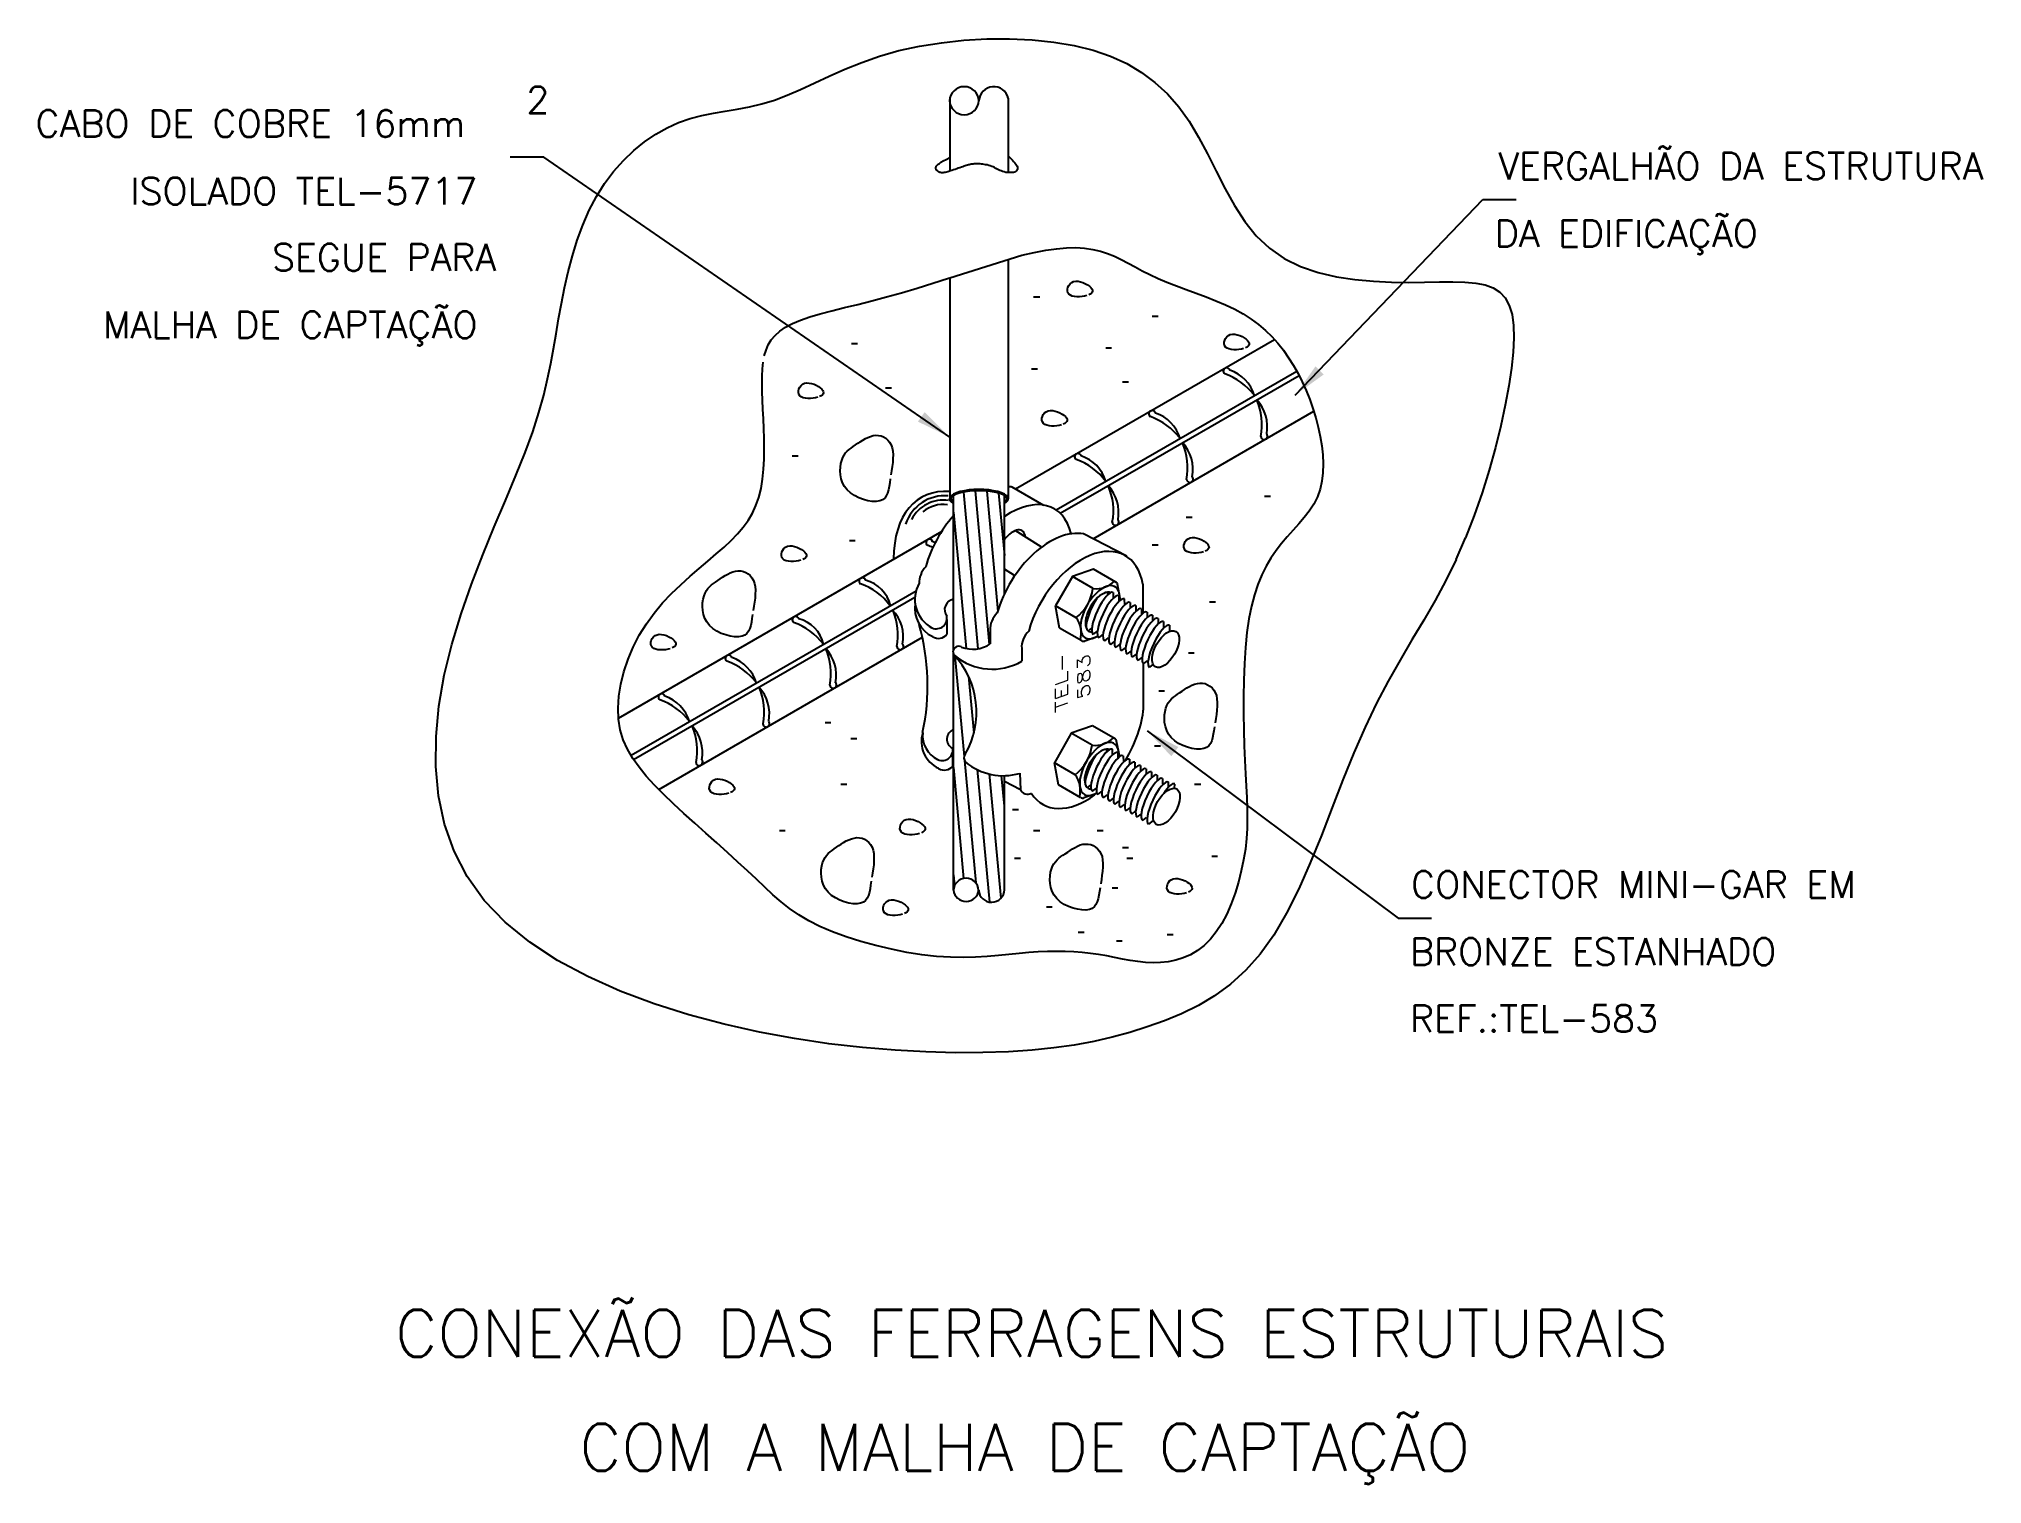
# Model space of a CAD drawing. Header units: millimetres. Extents: x -5324.2 to -5309.7, y -4718.8 to -4708.
import ezdxf
from ezdxf.enums import TextEntityAlignment as Align

# ---------------------------------------------------------------- set-up
doc = ezdxf.new("R2010")
doc.units = ezdxf.units.MM
doc.header["$LTSCALE"] = 10
doc.layers.add('Termotécnica', color=7, linetype='Continuous')
doc.styles.add('140CL', font='romans.shx', dxfattribs={"height": 3.5})
doc.styles.add('r140', font='romans.shx')
doc.styles.add('r80', font='romans.shx')

msp = doc.modelspace()

# ---------------------------------------------------------------- linework, layer by layer
at = {"layer": 'Termotécnica', "color": 3}
for p, q in [((-5316.922, -4708.415), (-5316.922, -4708.97)), ((-5317.359, -4708.425), (-5317.359, -4708.96)), ((-5316.922, -4709.615), (-5316.922, -4711.404)), ((-5317.359, -4709.754), (-5317.359, -4711.404)), ((-5316.656, -4711.453), (-5316.893, -4711.316)), ((-5316.038, -4711.833), (-5316.36, -4711.665)), ((-5315.918, -4712.042), (-5315.918, -4712.259)), ((-5317.38, -4712.304), (-5317.38, -4712.414)), ((-5317.056, -4712.383), (-5317.056, -4712.487)), ((-5316.215, -4712.419), (-5316.221, -4712.421)), ((-5316.822, -4712.519), (-5316.822, -4712.616)), ((-5315.917, -4712.627), (-5315.915, -4712.981)), ((-5317.336, -4713.397), (-5317.336, -4713.28)), ((-5316.837, -4713.452), (-5316.832, -4713.575)), ((-5316.832, -4713.575), (-5316.951, -4713.513)), ((-5316.223, -4713.589), (-5316.228, -4713.591))]:
    msp.add_line(p, q, dxfattribs=at)
at = {"layer": 'Termotécnica', "color": 2, "ltscale": 1.6}
for p, q in [((-5320.387, -4708.856), (-5320.637, -4708.856)), ((-5317.359, -4710.943), (-5320.387, -4708.856)), ((-5314.782, -4710.63), (-5313.383, -4709.171)), ((-5313.383, -4709.171), (-5313.133, -4709.171)), ((-5313.581, -4711.858), (-5313.511, -4711.696)), ((-5315.887, -4713.134), (-5314.015, -4714.532)), ((-5314.015, -4714.532), (-5313.765, -4714.532))]:
    msp.add_line(p, q, dxfattribs=at)
at = {"layer": 'Termotécnica', "color": 1}
for p, q in [((-5316.733, -4709.898), (-5316.688, -4709.898)), ((-5315.848, -4710.04), (-5315.803, -4710.04)), ((-5318.092, -4710.246), (-5318.047, -4710.246)), ((-5316.195, -4710.277), (-5316.151, -4710.277)), ((-5316.749, -4710.435), (-5316.704, -4710.435)), ((-5317.839, -4710.577), (-5317.794, -4710.577)), ((-5316.069, -4710.53), (-5316.025, -4710.53)), ((-5318.534, -4711.083), (-5318.49, -4711.083)), ((-5317.257, -4711.354), (-5317.149, -4712.523)), ((-5317.17, -4711.344), (-5317.065, -4712.492)), ((-5317.083, -4711.346), (-5317, -4712.245)), ((-5316.994, -4711.361), (-5316.951, -4711.827)), ((-5315.01, -4711.383), (-5314.966, -4711.383)), ((-5317.331, -4711.504), (-5317.237, -4712.52)), ((-5315.595, -4711.541), (-5315.551, -4711.541)), ((-5318.107, -4711.715), (-5318.063, -4711.715)), ((-5315.848, -4711.747), (-5315.803, -4711.747)), ((-5315.421, -4712.173), (-5315.377, -4712.173)), ((-5317.32, -4712.577), (-5317.251, -4713.326)), ((-5315.579, -4712.553), (-5315.535, -4712.553)), ((-5317.218, -4712.73), (-5317.179, -4713.153)), ((-5315.8, -4712.837), (-5315.756, -4712.837)), ((-5318.289, -4713.074), (-5318.245, -4713.074)), ((-5318.097, -4713.192), (-5318.052, -4713.192)), ((-5315.832, -4713.248), (-5315.788, -4713.248)), ((-5317.331, -4713.409), (-5317.255, -4714.237)), ((-5317.248, -4713.356), (-5317.164, -4714.269)), ((-5317.154, -4713.424), (-5317.063, -4714.413)), ((-5317.064, -4713.457), (-5316.978, -4714.385)), ((-5316.975, -4713.469), (-5316.954, -4713.698)), ((-5318.171, -4713.532), (-5318.126, -4713.532)), ((-5315.532, -4713.532), (-5315.487, -4713.532)), ((-5316.891, -4713.722), (-5316.846, -4713.722)), ((-5318.629, -4713.88), (-5318.585, -4713.88)), ((-5316.733, -4713.88), (-5316.688, -4713.88)), ((-5316.259, -4713.88), (-5316.214, -4713.88)), ((-5316.069, -4714.006), (-5316.025, -4714.006)), ((-5315.405, -4714.07), (-5315.361, -4714.07)), ((-5317.33, -4714.21), (-5317.323, -4714.292)), ((-5316.875, -4714.085), (-5316.831, -4714.085)), ((-5316.037, -4714.085), (-5315.993, -4714.085)), ((-5316.148, -4714.307), (-5316.104, -4714.307)), ((-5316.638, -4714.449), (-5316.594, -4714.449)), ((-5316.401, -4714.638), (-5316.357, -4714.638)), ((-5316.116, -4714.702), (-5316.072, -4714.702)), ((-5315.737, -4714.654), (-5315.693, -4714.654))]:
    msp.add_line(p, q, dxfattribs=at)
at = {"layer": 'Termotécnica', "color": 2}
for p, q in [((-5316.868, -4711.33), (-5314.937, -4710.215)), ((-5316.565, -4711.487), (-5314.77, -4710.451)), ((-5316.226, -4711.334), (-5314.753, -4710.483)), ((-5316.289, -4711.702), (-5314.644, -4710.751)), ((-5317.331, -4712.53), (-5317.331, -4711.379)), ((-5316.951, -4712.115), (-5316.951, -4711.376)), ((-5316.951, -4712.115), (-5316.951, -4711.379)), ((-5316.534, -4711.511), (-5316.226, -4711.334)), ((-5319.829, -4713.04), (-5317.416, -4711.646)), ((-5316.678, -4711.762), (-5316.87, -4711.641)), ((-5316.875, -4711.977), (-5316.951, -4711.929)), ((-5316.444, -4711.984), (-5316.571, -4712.203)), ((-5316.286, -4711.929), (-5316.444, -4711.984)), ((-5316.289, -4712.073), (-5316.444, -4711.984)), ((-5316.119, -4712.025), (-5316.286, -4711.929)), ((-5319.736, -4713.318), (-5317.61, -4712.091)), ((-5319.717, -4713.349), (-5317.619, -4712.138)), ((-5316.182, -4712.101), (-5316.182, -4712.122)), ((-5316.14, -4712.103), (-5316.14, -4712.146)), ((-5316.084, -4712.159), (-5316.107, -4712.042)), ((-5316.098, -4712.127), (-5316.098, -4712.17)), ((-5316.057, -4712.151), (-5316.056, -4712.194)), ((-5316.012, -4712.178), (-5316.012, -4712.221)), ((-5316.54, -4712.368), (-5316.571, -4712.203)), ((-5316.415, -4712.293), (-5316.571, -4712.203)), ((-5315.971, -4712.201), (-5315.971, -4712.244)), ((-5315.929, -4712.225), (-5315.929, -4712.268)), ((-5315.887, -4712.249), (-5315.887, -4712.292)), ((-5315.846, -4712.272), (-5315.846, -4712.315)), ((-5315.805, -4712.296), (-5315.804, -4712.339)), ((-5315.764, -4712.32), (-5315.764, -4712.364)), ((-5319.528, -4713.573), (-5317.562, -4712.437)), ((-5316.373, -4712.464), (-5316.54, -4712.368)), ((-5316.254, -4712.432), (-5316.352, -4712.466)), ((-5316.325, -4712.389), (-5316.298, -4712.368)), ((-5316.286, -4712.415), (-5316.256, -4712.392)), ((-5316.244, -4712.439), (-5316.214, -4712.416)), ((-5316.203, -4712.463), (-5316.175, -4712.442)), ((-5316.158, -4712.49), (-5316.131, -4712.469)), ((-5315.72, -4712.348), (-5315.72, -4712.391)), ((-5317.331, -4714.323), (-5317.331, -4712.564)), ((-5316.117, -4712.512), (-5316.09, -4712.492)), ((-5316.075, -4712.536), (-5316.048, -4712.516)), ((-5316.033, -4712.561), (-5316.006, -4712.54)), ((-5315.992, -4712.584), (-5315.965, -4712.563)), ((-5315.951, -4712.608), (-5315.924, -4712.587)), ((-5315.91, -4712.632), (-5315.883, -4712.612)), ((-5315.866, -4712.66), (-5315.839, -4712.639)), ((-5316.452, -4713.153), (-5316.578, -4713.373)), ((-5316.293, -4713.098), (-5316.452, -4713.153)), ((-5316.297, -4713.243), (-5316.452, -4713.153)), ((-5316.126, -4713.195), (-5316.293, -4713.098)), ((-5316.189, -4713.271), (-5316.189, -4713.292)), ((-5316.189, -4713.271), (-5316.189, -4713.292)), ((-5316.147, -4713.273), (-5316.147, -4713.316)), ((-5316.091, -4713.328), (-5316.114, -4713.212)), ((-5316.106, -4713.297), (-5316.105, -4713.34)), ((-5316.064, -4713.321), (-5316.063, -4713.364)), ((-5316.951, -4714.321), (-5316.951, -4713.469)), ((-5316.547, -4713.538), (-5316.578, -4713.373)), ((-5316.422, -4713.463), (-5316.578, -4713.373)), ((-5316.019, -4713.347), (-5316.019, -4713.39)), ((-5315.978, -4713.37), (-5315.978, -4713.413)), ((-5315.936, -4713.394), (-5315.936, -4713.437)), ((-5315.894, -4713.418), (-5315.894, -4713.461)), ((-5315.853, -4713.442), (-5315.853, -4713.485)), ((-5315.812, -4713.466), (-5315.812, -4713.509)), ((-5316.38, -4713.634), (-5316.547, -4713.538)), ((-5316.261, -4713.602), (-5316.359, -4713.636)), ((-5316.332, -4713.558), (-5316.305, -4713.537)), ((-5316.332, -4713.558), (-5316.305, -4713.537)), ((-5316.293, -4713.585), (-5316.263, -4713.562)), ((-5316.252, -4713.609), (-5316.222, -4713.586)), ((-5316.21, -4713.633), (-5316.183, -4713.612)), ((-5315.771, -4713.49), (-5315.771, -4713.533)), ((-5315.729, -4713.516), (-5315.729, -4713.559)), ((-5315.683, -4713.532), (-5315.685, -4713.563)), ((-5316.165, -4713.659), (-5316.138, -4713.638)), ((-5316.124, -4713.682), (-5316.097, -4713.661)), ((-5316.082, -4713.706), (-5316.055, -4713.685)), ((-5316.04, -4713.73), (-5316.013, -4713.709)), ((-5315.999, -4713.754), (-5315.972, -4713.733)), ((-5315.958, -4713.777), (-5315.931, -4713.757)), ((-5315.917, -4713.802), (-5315.89, -4713.781)), ((-5315.875, -4713.831), (-5315.839, -4713.805))]:
    msp.add_line(p, q, dxfattribs=at)
at = {"layer": 'Termotécnica', "color": 2, "ltscale": 1.6}
for points in [[(-5313.581, -4711.858), (-5313.658, -4712.013), (-5313.739, -4712.162), (-5313.823, -4712.309), (-5313.911, -4712.456), (-5313.999, -4712.607), (-5314.088, -4712.764), (-5314.176, -4712.93), (-5314.261, -4713.108), (-5314.344, -4713.3), (-5314.426, -4713.501), (-5314.506, -4713.708), (-5314.587, -4713.916), (-5314.67, -4714.12), (-5314.756, -4714.315), (-5314.846, -4714.496), (-5314.941, -4714.66), (-5315.043, -4714.801), (-5315.151, -4714.922), (-5315.265, -4715.025), (-5315.383, -4715.112), (-5315.504, -4715.185), (-5315.629, -4715.246), (-5315.756, -4715.299), (-5315.885, -4715.344), (-5316.015, -4715.385), (-5316.148, -4715.421), (-5316.285, -4715.453), (-5316.43, -4715.48), (-5316.582, -4715.501), (-5316.745, -4715.518), (-5316.921, -4715.53), (-5317.111, -4715.536), (-5317.316, -4715.537), (-5317.536, -4715.531), (-5317.767, -4715.519), (-5318.009, -4715.499), (-5318.26, -4715.47), (-5318.516, -4715.432), (-5318.777, -4715.384), (-5319.041, -4715.325), (-5319.304, -4715.255), (-5319.564, -4715.172), (-5319.817, -4715.077), (-5320.058, -4714.969), (-5320.284, -4714.848), (-5320.491, -4714.713), (-5320.675, -4714.564), (-5320.832, -4714.401), (-5320.958, -4714.223), (-5321.056, -4714.033), (-5321.126, -4713.831), (-5321.171, -4713.62), (-5321.191, -4713.401), (-5321.19, -4713.177), (-5321.169, -4712.95), (-5321.129, -4712.72), (-5321.073, -4712.491), (-5321.003, -4712.263), (-5320.925, -4712.04), (-5320.841, -4711.823), (-5320.756, -4711.614), (-5320.672, -4711.416), (-5320.594, -4711.23), (-5320.525, -4711.058), (-5320.469, -4710.903), (-5320.423, -4710.761), (-5320.387, -4710.631), (-5320.358, -4710.51), (-5320.334, -4710.395), (-5320.314, -4710.284), (-5320.295, -4710.174), (-5320.276, -4710.062), (-5320.255, -4709.947), (-5320.231, -4709.83), (-5320.204, -4709.711), (-5320.173, -4709.592), (-5320.137, -4709.475), (-5320.095, -4709.361), (-5320.048, -4709.251), (-5319.994, -4709.148), (-5319.933, -4709.051), (-5319.866, -4708.961), (-5319.793, -4708.879), (-5319.716, -4708.806), (-5319.635, -4708.74), (-5319.552, -4708.684), (-5319.467, -4708.636), (-5319.381, -4708.597), (-5319.294, -4708.567), (-5319.208, -4708.544), (-5319.121, -4708.527), (-5319.033, -4708.511), (-5318.944, -4708.496), (-5318.853, -4708.479), (-5318.761, -4708.457), (-5318.667, -4708.429), (-5318.571, -4708.393), (-5318.471, -4708.349), (-5318.366, -4708.301), (-5318.257, -4708.25), (-5318.14, -4708.199), (-5318.015, -4708.148), (-5317.882, -4708.102), (-5317.738, -4708.06), (-5317.584, -4708.027), (-5317.421, -4708.001), (-5317.253, -4707.983), (-5317.083, -4707.973), (-5316.912, -4707.972), (-5316.745, -4707.98), (-5316.583, -4707.996), (-5316.431, -4708.022), (-5316.289, -4708.057), (-5316.159, -4708.102), (-5316.039, -4708.157), (-5315.929, -4708.222), (-5315.828, -4708.297), (-5315.735, -4708.383), (-5315.651, -4708.48), (-5315.574, -4708.587), (-5315.503, -4708.705), (-5315.436, -4708.831), (-5315.371, -4708.96), (-5315.305, -4709.09), (-5315.235, -4709.216), (-5315.158, -4709.335), (-5315.072, -4709.442), (-5314.975, -4709.535), (-5314.864, -4709.611), (-5314.742, -4709.67), (-5314.611, -4709.715), (-5314.475, -4709.747), (-5314.337, -4709.768), (-5314.198, -4709.781), (-5314.064, -4709.788), (-5313.936, -4709.789), (-5313.817, -4709.788), (-5313.707, -4709.786), (-5313.607, -4709.785), (-5313.517, -4709.787), (-5313.436, -4709.794), (-5313.366, -4709.807), (-5313.306, -4709.829), (-5313.256, -4709.861), (-5313.216, -4709.905), (-5313.186, -4709.961), (-5313.165, -4710.029), (-5313.154, -4710.11), (-5313.151, -4710.204), (-5313.156, -4710.31), (-5313.169, -4710.428), (-5313.189, -4710.56), (-5313.215, -4710.705), (-5313.249, -4710.859), (-5313.289, -4711.022), (-5313.335, -4711.189), (-5313.387, -4711.359), (-5313.446, -4711.529), (-5313.511, -4711.696)], [(-5316.922, -4708.845), (-5316.911, -4708.857), (-5316.901, -4708.868), (-5316.891, -4708.878), (-5316.882, -4708.888), (-5316.874, -4708.897), (-5316.867, -4708.906), (-5316.861, -4708.914), (-5316.857, -4708.922), (-5316.854, -4708.929), (-5316.853, -4708.936), (-5316.853, -4708.943), (-5316.854, -4708.948), (-5316.858, -4708.954), (-5316.862, -4708.958), (-5316.868, -4708.962), (-5316.875, -4708.966), (-5316.884, -4708.968), (-5316.894, -4708.97), (-5316.905, -4708.97), (-5316.916, -4708.97), (-5316.928, -4708.969), (-5316.94, -4708.968), (-5316.952, -4708.965), (-5316.964, -4708.962), (-5316.975, -4708.958), (-5316.985, -4708.954), (-5316.996, -4708.949), (-5317.006, -4708.944), (-5317.016, -4708.939), (-5317.026, -4708.933), (-5317.036, -4708.928), (-5317.046, -4708.924), (-5317.057, -4708.92), (-5317.068, -4708.916), (-5317.079, -4708.913), (-5317.091, -4708.911), (-5317.102, -4708.909), (-5317.113, -4708.907), (-5317.123, -4708.906), (-5317.133, -4708.905), (-5317.143, -4708.904), (-5317.152, -4708.904), (-5317.16, -4708.904), (-5317.169, -4708.904), (-5317.177, -4708.905), (-5317.184, -4708.906), (-5317.191, -4708.907), (-5317.199, -4708.908), (-5317.206, -4708.909), (-5317.213, -4708.911), (-5317.22, -4708.912), (-5317.227, -4708.915), (-5317.235, -4708.917), (-5317.243, -4708.92), (-5317.252, -4708.923), (-5317.262, -4708.926), (-5317.272, -4708.93), (-5317.284, -4708.934), (-5317.295, -4708.938), (-5317.307, -4708.942), (-5317.319, -4708.946), (-5317.331, -4708.95), (-5317.343, -4708.954), (-5317.354, -4708.958), (-5317.365, -4708.962), (-5317.374, -4708.964), (-5317.384, -4708.967), (-5317.392, -4708.969), (-5317.4, -4708.97), (-5317.408, -4708.971), (-5317.415, -4708.971), (-5317.421, -4708.971), (-5317.427, -4708.97), (-5317.433, -4708.968), (-5317.438, -4708.966), (-5317.443, -4708.963), (-5317.447, -4708.96), (-5317.451, -4708.957), (-5317.454, -4708.954), (-5317.457, -4708.951), (-5317.459, -4708.948), (-5317.461, -4708.944), (-5317.462, -4708.941), (-5317.463, -4708.938), (-5317.463, -4708.934), (-5317.462, -4708.931), (-5317.461, -4708.927), (-5317.459, -4708.923), (-5317.456, -4708.918), (-5317.452, -4708.914), (-5317.445, -4708.908), (-5317.436, -4708.901), (-5317.424, -4708.893), (-5317.407, -4708.883), (-5317.386, -4708.871), (-5317.359, -4708.857)]]:
    msp.add_lwpolyline(points, dxfattribs=at)
at = {"layer": 'Termotécnica', "color": 1}
for points in [[(-5317.359, -4709.754), (-5316.822, -4709.587), (-5316.729, -4709.565), (-5316.643, -4709.549), (-5316.562, -4709.538), (-5316.487, -4709.532), (-5316.418, -4709.53), (-5316.353, -4709.534), (-5316.292, -4709.543), (-5316.235, -4709.556), (-5316.181, -4709.573), (-5316.129, -4709.594), (-5316.079, -4709.619), (-5316.028, -4709.645), (-5315.976, -4709.673), (-5315.923, -4709.702), (-5315.866, -4709.731), (-5315.805, -4709.76), (-5315.739, -4709.788), (-5315.668, -4709.815), (-5315.596, -4709.842), (-5315.521, -4709.869), (-5315.446, -4709.897), (-5315.373, -4709.926), (-5315.301, -4709.956), (-5315.233, -4709.989), (-5315.169, -4710.025), (-5315.11, -4710.063), (-5315.055, -4710.104), (-5315.004, -4710.148), (-5314.956, -4710.194), (-5314.911, -4710.243), (-5314.87, -4710.296), (-5314.831, -4710.351), (-5314.794, -4710.409), (-5314.76, -4710.469), (-5314.729, -4710.532), (-5314.7, -4710.597), (-5314.673, -4710.663), (-5314.65, -4710.731), (-5314.629, -4710.8), (-5314.611, -4710.869), (-5314.596, -4710.939), (-5314.584, -4711.008), (-5314.577, -4711.077), (-5314.574, -4711.144), (-5314.576, -4711.209), (-5314.583, -4711.273), (-5314.597, -4711.333), (-5314.617, -4711.39), (-5314.644, -4711.444), (-5314.677, -4711.495), (-5314.714, -4711.543), (-5314.755, -4711.591), (-5314.797, -4711.639), (-5314.841, -4711.687), (-5314.884, -4711.737), (-5314.925, -4711.789), (-5314.964, -4711.846), (-5314.999, -4711.906), (-5315.031, -4711.971), (-5315.06, -4712.043), (-5315.086, -4712.121), (-5315.108, -4712.206), (-5315.127, -4712.3), (-5315.142, -4712.402), (-5315.153, -4712.514), (-5315.161, -4712.633), (-5315.165, -4712.756), (-5315.167, -4712.882), (-5315.167, -4713.007), (-5315.165, -4713.13), (-5315.162, -4713.247), (-5315.157, -4713.357), (-5315.153, -4713.457), (-5315.148, -4713.548), (-5315.143, -4713.633), (-5315.141, -4713.713), (-5315.14, -4713.789), (-5315.141, -4713.864), (-5315.146, -4713.939), (-5315.154, -4714.017), (-5315.167, -4714.097), (-5315.184, -4714.18), (-5315.206, -4714.264), (-5315.231, -4714.346), (-5315.26, -4714.426), (-5315.293, -4714.502), (-5315.33, -4714.573), (-5315.371, -4714.636), (-5315.415, -4714.69), (-5315.462, -4714.736), (-5315.512, -4714.775), (-5315.564, -4714.806), (-5315.618, -4714.83), (-5315.673, -4714.847), (-5315.729, -4714.859), (-5315.786, -4714.865), (-5315.842, -4714.866), (-5315.899, -4714.863), (-5315.956, -4714.857), (-5316.013, -4714.848), (-5316.071, -4714.838), (-5316.129, -4714.826), (-5316.188, -4714.815), (-5316.248, -4714.805), (-5316.308, -4714.797), (-5316.37, -4714.79), (-5316.432, -4714.785), (-5316.497, -4714.782), (-5316.562, -4714.781), (-5316.629, -4714.782), (-5316.698, -4714.785), (-5316.769, -4714.79), (-5316.842, -4714.796), (-5316.918, -4714.804), (-5316.996, -4714.812), (-5317.079, -4714.819), (-5317.166, -4714.824), (-5317.257, -4714.826), (-5317.354, -4714.824), (-5317.457, -4714.818), (-5317.566, -4714.806), (-5317.679, -4714.788), (-5317.794, -4714.765), (-5317.91, -4714.738), (-5318.023, -4714.707), (-5318.132, -4714.672), (-5318.234, -4714.635), (-5318.327, -4714.595), (-5318.41, -4714.552), (-5318.485, -4714.508), (-5318.553, -4714.461), (-5318.616, -4714.411), (-5318.677, -4714.358), (-5318.738, -4714.302), (-5318.801, -4714.243), (-5318.868, -4714.18), (-5318.94, -4714.114), (-5319.017, -4714.044), (-5319.097, -4713.972), (-5319.179, -4713.899), (-5319.261, -4713.825), (-5319.342, -4713.752), (-5319.419, -4713.679), (-5319.493, -4713.608), (-5319.56, -4713.54), (-5319.622, -4713.473), (-5319.676, -4713.407), (-5319.723, -4713.341), (-5319.762, -4713.272), (-5319.794, -4713.202), (-5319.816, -4713.128), (-5319.829, -4713.049), (-5319.832, -4712.965), (-5319.826, -4712.877), (-5319.812, -4712.786), (-5319.789, -4712.694), (-5319.758, -4712.601), (-5319.719, -4712.51), (-5319.674, -4712.421), (-5319.621, -4712.336), (-5319.563, -4712.256), (-5319.5, -4712.181), (-5319.434, -4712.111), (-5319.365, -4712.045), (-5319.296, -4711.982), (-5319.228, -4711.923), (-5319.162, -4711.868), (-5319.1, -4711.815), (-5319.042, -4711.764), (-5318.99, -4711.714), (-5318.942, -4711.665), (-5318.9, -4711.616), (-5318.863, -4711.565), (-5318.831, -4711.512), (-5318.804, -4711.455), (-5318.783, -4711.394), (-5318.766, -4711.328), (-5318.755, -4711.257), (-5318.747, -4711.184), (-5318.743, -4711.108), (-5318.742, -4711.032), (-5318.742, -4710.955), (-5318.745, -4710.879), (-5318.748, -4710.806), (-5318.752, -4710.736), (-5318.755, -4710.669), (-5318.758, -4710.605), (-5318.759, -4710.545), (-5318.759, -4710.488), (-5318.756, -4710.435), (-5318.751, -4710.385)], [(-5318.742, -4710.338), (-5318.729, -4710.295), (-5318.712, -4710.255), (-5318.69, -4710.219), (-5318.661, -4710.185), (-5318.626, -4710.153), (-5318.583, -4710.124), (-5318.532, -4710.097), (-5318.472, -4710.071), (-5318.402, -4710.047), (-5318.324, -4710.024), (-5318.238, -4710.001), (-5318.144, -4709.977), (-5318.045, -4709.953), (-5317.94, -4709.927), (-5317.831, -4709.898), (-5317.718, -4709.867), (-5317.602, -4709.832), (-5317.486, -4709.795), (-5317.368, -4709.757), (-5317.359, -4709.754)], [(-5316.336, -4709.888), (-5316.353, -4709.892), (-5316.371, -4709.895), (-5316.39, -4709.897), (-5316.41, -4709.897), (-5316.428, -4709.895), (-5316.445, -4709.891), (-5316.459, -4709.885), (-5316.471, -4709.877), (-5316.478, -4709.866), (-5316.481, -4709.853), (-5316.481, -4709.839), (-5316.478, -4709.825), (-5316.471, -4709.812), (-5316.461, -4709.8), (-5316.449, -4709.79), (-5316.435, -4709.783), (-5316.419, -4709.781), (-5316.401, -4709.781), (-5316.383, -4709.785), (-5316.365, -4709.791), (-5316.347, -4709.799), (-5316.331, -4709.808), (-5316.317, -4709.817), (-5316.306, -4709.827), (-5316.299, -4709.837), (-5316.295, -4709.846), (-5316.294, -4709.855), (-5316.297, -4709.863), (-5316.302, -4709.87), (-5316.311, -4709.877), (-5316.322, -4709.883)], [(-5315.167, -4710.283), (-5315.183, -4710.287), (-5315.202, -4710.29), (-5315.221, -4710.292), (-5315.24, -4710.292), (-5315.259, -4710.29), (-5315.276, -4710.286), (-5315.29, -4710.281), (-5315.301, -4710.272), (-5315.309, -4710.261), (-5315.312, -4710.248), (-5315.312, -4710.234), (-5315.308, -4710.22), (-5315.302, -4710.207), (-5315.292, -4710.195), (-5315.28, -4710.185), (-5315.266, -4710.178), (-5315.249, -4710.176), (-5315.232, -4710.176), (-5315.214, -4710.18), (-5315.195, -4710.186), (-5315.178, -4710.194), (-5315.162, -4710.203), (-5315.148, -4710.212), (-5315.137, -4710.222), (-5315.13, -4710.232), (-5315.126, -4710.241), (-5315.125, -4710.25), (-5315.127, -4710.258), (-5315.133, -4710.265), (-5315.141, -4710.272), (-5315.153, -4710.278)], [(-5318.343, -4710.646), (-5318.36, -4710.65), (-5318.378, -4710.654), (-5318.397, -4710.655), (-5318.416, -4710.655), (-5318.435, -4710.654), (-5318.452, -4710.65), (-5318.466, -4710.644), (-5318.477, -4710.635), (-5318.485, -4710.624), (-5318.488, -4710.612), (-5318.488, -4710.598), (-5318.484, -4710.583), (-5318.478, -4710.57), (-5318.468, -4710.558), (-5318.456, -4710.548), (-5318.442, -4710.542), (-5318.426, -4710.539), (-5318.408, -4710.54), (-5318.39, -4710.543), (-5318.371, -4710.549), (-5318.354, -4710.557), (-5318.338, -4710.566), (-5318.324, -4710.576), (-5318.313, -4710.586), (-5318.306, -4710.595), (-5318.302, -4710.604), (-5318.301, -4710.613), (-5318.303, -4710.621), (-5318.309, -4710.629), (-5318.318, -4710.635), (-5318.329, -4710.641)], [(-5316.526, -4710.852), (-5316.542, -4710.856), (-5316.561, -4710.859), (-5316.58, -4710.861), (-5316.599, -4710.861), (-5316.618, -4710.859), (-5316.635, -4710.855), (-5316.649, -4710.849), (-5316.66, -4710.841), (-5316.667, -4710.83), (-5316.671, -4710.817), (-5316.671, -4710.803), (-5316.667, -4710.789), (-5316.661, -4710.775), (-5316.651, -4710.763), (-5316.639, -4710.754), (-5316.625, -4710.747), (-5316.608, -4710.744), (-5316.591, -4710.745), (-5316.572, -4710.749), (-5316.554, -4710.755), (-5316.537, -4710.762), (-5316.521, -4710.772), (-5316.507, -4710.781), (-5316.496, -4710.791), (-5316.488, -4710.801), (-5316.484, -4710.81), (-5316.484, -4710.819), (-5316.486, -4710.827), (-5316.492, -4710.834), (-5316.5, -4710.841), (-5316.512, -4710.847)], [(-5317.802, -4711.256), (-5317.806, -4711.285), (-5317.811, -4711.313), (-5317.816, -4711.338), (-5317.823, -4711.361), (-5317.832, -4711.381), (-5317.844, -4711.398), (-5317.861, -4711.411), (-5317.881, -4711.419), (-5317.907, -4711.423), (-5317.937, -4711.423), (-5317.97, -4711.418), (-5318.003, -4711.409), (-5318.037, -4711.396), (-5318.069, -4711.38), (-5318.098, -4711.36), (-5318.124, -4711.338), (-5318.143, -4711.312), (-5318.158, -4711.284), (-5318.168, -4711.255), (-5318.174, -4711.225), (-5318.176, -4711.196), (-5318.174, -4711.168), (-5318.171, -4711.141), (-5318.164, -4711.117), (-5318.156, -4711.096), (-5318.147, -4711.078), (-5318.135, -4711.062), (-5318.123, -4711.049), (-5318.109, -4711.036), (-5318.094, -4711.025), (-5318.078, -4711.013), (-5318.061, -4711.002), (-5318.044, -4710.99), (-5318.026, -4710.978), (-5318.007, -4710.966), (-5317.988, -4710.955), (-5317.969, -4710.946), (-5317.95, -4710.938), (-5317.93, -4710.932), (-5317.91, -4710.93), (-5317.89, -4710.931), (-5317.871, -4710.935), (-5317.853, -4710.942), (-5317.835, -4710.952), (-5317.82, -4710.966), (-5317.807, -4710.982), (-5317.796, -4711.001), (-5317.788, -4711.023), (-5317.783, -4711.048), (-5317.781, -4711.075), (-5317.782, -4711.104), (-5317.784, -4711.133), (-5317.788, -4711.164), (-5317.793, -4711.195), (-5317.797, -4711.226)], [(-5315.467, -4711.8), (-5315.484, -4711.804), (-5315.502, -4711.807), (-5315.521, -4711.809), (-5315.54, -4711.809), (-5315.559, -4711.807), (-5315.576, -4711.803), (-5315.59, -4711.797), (-5315.602, -4711.789), (-5315.609, -4711.778), (-5315.612, -4711.765), (-5315.612, -4711.751), (-5315.608, -4711.737), (-5315.602, -4711.723), (-5315.592, -4711.711), (-5315.58, -4711.702), (-5315.566, -4711.695), (-5315.55, -4711.693), (-5315.532, -4711.693), (-5315.514, -4711.697), (-5315.496, -4711.703), (-5315.478, -4711.711), (-5315.462, -4711.72), (-5315.448, -4711.729), (-5315.437, -4711.739), (-5315.43, -4711.749), (-5315.426, -4711.758), (-5315.425, -4711.767), (-5315.428, -4711.775), (-5315.433, -4711.782), (-5315.442, -4711.789), (-5315.453, -4711.795)], [(-5318.469, -4711.863), (-5318.486, -4711.867), (-5318.504, -4711.87), (-5318.523, -4711.872), (-5318.543, -4711.872), (-5318.561, -4711.87), (-5318.578, -4711.867), (-5318.593, -4711.861), (-5318.604, -4711.852), (-5318.611, -4711.841), (-5318.614, -4711.828), (-5318.614, -4711.814), (-5318.611, -4711.8), (-5318.604, -4711.787), (-5318.595, -4711.775), (-5318.583, -4711.765), (-5318.568, -4711.758), (-5318.552, -4711.756), (-5318.534, -4711.756), (-5318.516, -4711.76), (-5318.498, -4711.766), (-5318.48, -4711.774), (-5318.464, -4711.783), (-5318.45, -4711.793), (-5318.44, -4711.802), (-5318.432, -4711.812), (-5318.428, -4711.821), (-5318.427, -4711.83), (-5318.43, -4711.838), (-5318.435, -4711.845), (-5318.444, -4711.852), (-5318.455, -4711.858)], [(-5318.829, -4712.267), (-5318.834, -4712.296), (-5318.838, -4712.324), (-5318.843, -4712.349), (-5318.85, -4712.372), (-5318.859, -4712.392), (-5318.871, -4712.409), (-5318.888, -4712.422), (-5318.908, -4712.43), (-5318.934, -4712.434), (-5318.964, -4712.434), (-5318.997, -4712.429), (-5319.03, -4712.42), (-5319.064, -4712.408), (-5319.096, -4712.391), (-5319.126, -4712.372), (-5319.151, -4712.349), (-5319.17, -4712.323), (-5319.185, -4712.296), (-5319.195, -4712.266), (-5319.201, -4712.237), (-5319.203, -4712.207), (-5319.202, -4712.179), (-5319.198, -4712.152), (-5319.191, -4712.128), (-5319.183, -4712.107), (-5319.174, -4712.089), (-5319.162, -4712.074), (-5319.15, -4712.06), (-5319.136, -4712.047), (-5319.121, -4712.036), (-5319.105, -4712.025), (-5319.088, -4712.013), (-5319.071, -4712.001), (-5319.053, -4711.989), (-5319.034, -4711.977), (-5319.015, -4711.966), (-5318.996, -4711.957), (-5318.977, -4711.949), (-5318.957, -4711.944), (-5318.937, -4711.941), (-5318.917, -4711.942), (-5318.898, -4711.946), (-5318.88, -4711.953), (-5318.863, -4711.964), (-5318.847, -4711.977), (-5318.834, -4711.993), (-5318.823, -4712.013), (-5318.815, -4712.035), (-5318.81, -4712.059), (-5318.808, -4712.086), (-5318.809, -4712.115), (-5318.811, -4712.145), (-5318.815, -4712.175), (-5318.82, -4712.206), (-5318.825, -4712.237)], [(-5319.444, -4712.523), (-5319.46, -4712.527), (-5319.478, -4712.53), (-5319.498, -4712.531), (-5319.517, -4712.532), (-5319.535, -4712.53), (-5319.552, -4712.526), (-5319.567, -4712.52), (-5319.578, -4712.512), (-5319.585, -4712.501), (-5319.589, -4712.488), (-5319.588, -4712.474), (-5319.585, -4712.46), (-5319.578, -4712.446), (-5319.569, -4712.434), (-5319.557, -4712.424), (-5319.542, -4712.418), (-5319.526, -4712.415), (-5319.508, -4712.416), (-5319.49, -4712.42), (-5319.472, -4712.425), (-5319.454, -4712.433), (-5319.438, -4712.442), (-5319.425, -4712.452), (-5319.414, -4712.462), (-5319.406, -4712.472), (-5319.402, -4712.481), (-5319.401, -4712.489), (-5319.404, -4712.497), (-5319.41, -4712.505), (-5319.418, -4712.511), (-5319.429, -4712.517)], [(-5315.385, -4713.105), (-5315.389, -4713.134), (-5315.393, -4713.161), (-5315.398, -4713.187), (-5315.405, -4713.21), (-5315.414, -4713.23), (-5315.427, -4713.246), (-5315.443, -4713.259), (-5315.464, -4713.268), (-5315.49, -4713.272), (-5315.519, -4713.271), (-5315.552, -4713.267), (-5315.586, -4713.258), (-5315.619, -4713.245), (-5315.652, -4713.229), (-5315.681, -4713.209), (-5315.706, -4713.186), (-5315.726, -4713.161), (-5315.74, -4713.133), (-5315.75, -4713.104), (-5315.756, -4713.074), (-5315.758, -4713.045), (-5315.757, -4713.016), (-5315.753, -4712.99), (-5315.747, -4712.966), (-5315.739, -4712.945), (-5315.729, -4712.927), (-5315.718, -4712.911), (-5315.705, -4712.897), (-5315.691, -4712.885), (-5315.676, -4712.873), (-5315.66, -4712.862), (-5315.644, -4712.851), (-5315.626, -4712.839), (-5315.608, -4712.827), (-5315.59, -4712.815), (-5315.571, -4712.804), (-5315.552, -4712.794), (-5315.532, -4712.787), (-5315.512, -4712.781), (-5315.493, -4712.779), (-5315.473, -4712.779), (-5315.454, -4712.783), (-5315.435, -4712.791), (-5315.418, -4712.801), (-5315.402, -4712.815), (-5315.389, -4712.831), (-5315.378, -4712.85), (-5315.37, -4712.872), (-5315.366, -4712.897), (-5315.364, -4712.924), (-5315.364, -4712.952), (-5315.367, -4712.982), (-5315.37, -4713.013), (-5315.375, -4713.044), (-5315.38, -4713.075)], [(-5319.007, -4713.601), (-5319.023, -4713.605), (-5319.041, -4713.608), (-5319.061, -4713.61), (-5319.08, -4713.61), (-5319.098, -4713.608), (-5319.115, -4713.605), (-5319.13, -4713.599), (-5319.141, -4713.59), (-5319.148, -4713.579), (-5319.152, -4713.566), (-5319.151, -4713.552), (-5319.148, -4713.538), (-5319.141, -4713.525), (-5319.132, -4713.513), (-5319.12, -4713.503), (-5319.106, -4713.497), (-5319.089, -4713.494), (-5319.072, -4713.495), (-5319.053, -4713.498), (-5319.035, -4713.504), (-5319.018, -4713.512), (-5319.002, -4713.521), (-5318.988, -4713.531), (-5318.977, -4713.541), (-5318.969, -4713.55), (-5318.965, -4713.559), (-5318.965, -4713.568), (-5318.967, -4713.576), (-5318.973, -4713.583), (-5318.981, -4713.59), (-5318.993, -4713.596)], [(-5317.585, -4713.901), (-5317.601, -4713.906), (-5317.619, -4713.909), (-5317.639, -4713.91), (-5317.658, -4713.91), (-5317.676, -4713.909), (-5317.693, -4713.905), (-5317.708, -4713.899), (-5317.719, -4713.891), (-5317.726, -4713.88), (-5317.73, -4713.867), (-5317.729, -4713.853), (-5317.726, -4713.839), (-5317.719, -4713.825), (-5317.71, -4713.813), (-5317.698, -4713.803), (-5317.683, -4713.797), (-5317.667, -4713.794), (-5317.649, -4713.795), (-5317.631, -4713.798), (-5317.613, -4713.804), (-5317.595, -4713.812), (-5317.579, -4713.821), (-5317.566, -4713.831), (-5317.555, -4713.841), (-5317.547, -4713.85), (-5317.543, -4713.86), (-5317.542, -4713.868), (-5317.545, -4713.876), (-5317.551, -4713.884), (-5317.559, -4713.89), (-5317.57, -4713.896)], [(-5317.944, -4714.258), (-5317.949, -4714.287), (-5317.953, -4714.315), (-5317.958, -4714.34), (-5317.965, -4714.363), (-5317.974, -4714.383), (-5317.987, -4714.4), (-5318.003, -4714.413), (-5318.024, -4714.421), (-5318.049, -4714.425), (-5318.079, -4714.425), (-5318.112, -4714.42), (-5318.146, -4714.411), (-5318.179, -4714.399), (-5318.211, -4714.382), (-5318.241, -4714.363), (-5318.266, -4714.34), (-5318.286, -4714.314), (-5318.3, -4714.286), (-5318.31, -4714.257), (-5318.316, -4714.228), (-5318.318, -4714.198), (-5318.317, -4714.17), (-5318.313, -4714.143), (-5318.307, -4714.119), (-5318.298, -4714.098), (-5318.289, -4714.08), (-5318.277, -4714.065), (-5318.265, -4714.051), (-5318.251, -4714.038), (-5318.236, -4714.027), (-5318.22, -4714.016), (-5318.203, -4714.004), (-5318.186, -4713.992), (-5318.168, -4713.98), (-5318.15, -4713.968), (-5318.131, -4713.957), (-5318.111, -4713.948), (-5318.092, -4713.94), (-5318.072, -4713.935), (-5318.052, -4713.932), (-5318.033, -4713.933), (-5318.013, -4713.937), (-5317.995, -4713.944), (-5317.978, -4713.955), (-5317.962, -4713.968), (-5317.949, -4713.984), (-5317.938, -4714.004), (-5317.93, -4714.026), (-5317.925, -4714.05), (-5317.924, -4714.077), (-5317.924, -4714.106), (-5317.926, -4714.136), (-5317.93, -4714.166), (-5317.935, -4714.197), (-5317.94, -4714.228)], [(-5316.238, -4714.306), (-5316.242, -4714.335), (-5316.247, -4714.362), (-5316.252, -4714.388), (-5316.259, -4714.411), (-5316.268, -4714.431), (-5316.28, -4714.447), (-5316.296, -4714.46), (-5316.317, -4714.469), (-5316.343, -4714.473), (-5316.373, -4714.472), (-5316.405, -4714.467), (-5316.439, -4714.459), (-5316.473, -4714.446), (-5316.505, -4714.43), (-5316.534, -4714.41), (-5316.559, -4714.387), (-5316.579, -4714.362), (-5316.594, -4714.334), (-5316.604, -4714.305), (-5316.609, -4714.275), (-5316.611, -4714.246), (-5316.61, -4714.217), (-5316.606, -4714.191), (-5316.6, -4714.167), (-5316.592, -4714.146), (-5316.582, -4714.128), (-5316.571, -4714.112), (-5316.558, -4714.098), (-5316.544, -4714.086), (-5316.53, -4714.074), (-5316.514, -4714.063), (-5316.497, -4714.052), (-5316.479, -4714.04), (-5316.461, -4714.027), (-5316.443, -4714.016), (-5316.424, -4714.005), (-5316.405, -4713.995), (-5316.385, -4713.987), (-5316.366, -4713.982), (-5316.346, -4713.98), (-5316.326, -4713.98), (-5316.307, -4713.984), (-5316.288, -4713.992), (-5316.271, -4714.002), (-5316.256, -4714.015), (-5316.242, -4714.032), (-5316.231, -4714.051), (-5316.223, -4714.073), (-5316.219, -4714.098), (-5316.217, -4714.125), (-5316.218, -4714.153), (-5316.22, -4714.183), (-5316.224, -4714.214), (-5316.228, -4714.245), (-5316.233, -4714.276)], [(-5315.594, -4714.344), (-5315.61, -4714.348), (-5315.628, -4714.351), (-5315.648, -4714.353), (-5315.667, -4714.353), (-5315.685, -4714.351), (-5315.702, -4714.347), (-5315.717, -4714.341), (-5315.728, -4714.333), (-5315.735, -4714.322), (-5315.739, -4714.309), (-5315.738, -4714.295), (-5315.735, -4714.281), (-5315.728, -4714.267), (-5315.719, -4714.255), (-5315.707, -4714.246), (-5315.692, -4714.239), (-5315.676, -4714.237), (-5315.658, -4714.237), (-5315.64, -4714.241), (-5315.622, -4714.247), (-5315.604, -4714.255), (-5315.588, -4714.264), (-5315.575, -4714.273), (-5315.564, -4714.283), (-5315.556, -4714.293), (-5315.552, -4714.302), (-5315.551, -4714.311), (-5315.554, -4714.319), (-5315.56, -4714.326), (-5315.568, -4714.333), (-5315.579, -4714.339)], [(-5317.711, -4714.503), (-5317.728, -4714.507), (-5317.746, -4714.51), (-5317.765, -4714.512), (-5317.785, -4714.512), (-5317.803, -4714.51), (-5317.82, -4714.507), (-5317.834, -4714.501), (-5317.846, -4714.492), (-5317.853, -4714.481), (-5317.856, -4714.468), (-5317.856, -4714.454), (-5317.853, -4714.44), (-5317.846, -4714.427), (-5317.836, -4714.415), (-5317.824, -4714.405), (-5317.81, -4714.399), (-5317.794, -4714.396), (-5317.776, -4714.397), (-5317.758, -4714.4), (-5317.74, -4714.406), (-5317.722, -4714.414), (-5317.706, -4714.423), (-5317.692, -4714.433), (-5317.681, -4714.443), (-5317.674, -4714.452), (-5317.67, -4714.461), (-5317.669, -4714.47), (-5317.672, -4714.478), (-5317.677, -4714.485), (-5317.686, -4714.492), (-5317.697, -4714.498)]]:
    msp.add_lwpolyline(points, dxfattribs=at)
at = {"layer": 'Termotécnica', "color": 2}
for centre, radius, start, end in [((-5317.251, -4708.439), 0.11, 2.7796, 177.2204), ((-5315.294, -4710.451), 0.0248, 16.0461, 236.6257), ((-5315.356, -4710.711), 0.28, 15.8438, 72.2469), ((-5315.465, -4710.917), 0.473, 36.7868, 70.623), ((-5315.292, -4710.867), 0.302, 349.9094, 42), ((-5315.503, -4710.852), 0.473, 349.377, 23.2132), ((-5315.849, -4710.771), 0.0248, 16.0461, 236.6257), ((-5316.019, -4711.237), 0.473, 36.7868, 70.623), ((-5315.91, -4711.031), 0.28, 15.8438, 72.2469), ((-5316.057, -4711.172), 0.473, 349.377, 23.2132), ((-5315.847, -4711.187), 0.302, 349.9094, 42), ((-5315.013, -4710.937), 0.0248, 183.3743, 43.9539), ((-5316.403, -4711.091), 0.0248, 16.0461, 236.6257), ((-5316.573, -4711.557), 0.473, 36.7868, 70.623), ((-5316.464, -4711.351), 0.28, 15.8438, 72.2469), ((-5316.401, -4711.507), 0.302, 349.9094, 42), ((-5316.611, -4711.492), 0.473, 349.377, 23.2132), ((-5315.567, -4711.257), 0.0248, 183.3743, 43.9539), ((-5316.122, -4711.577), 0.0248, 183.3743, 43.9539), ((-5317.511, -4711.731), 0.0248, 16.0461, 236.6257), ((-5317.549, -4711.967), 0.251, 70.9102, 75.9145), ((-5317.682, -4712.197), 0.473, 65.2086, 70.623), ((-5318.01, -4712.019), 0.0248, 16.0461, 236.6257), ((-5318.181, -4712.485), 0.473, 36.7868, 70.623), ((-5318.047, -4712.255), 0.251, 12.1762, 75.9145), ((-5316.268, -4711.878), 0.197, 263.8935, 314.4182), ((-5316.132, -4712.047), 0.0254, 10.8835, 60), ((-5316.625, -4712.026), 0.338, 307.9752, 352.0031), ((-5318.509, -4712.307), 0.0248, 16.0461, 236.6257), ((-5318.68, -4712.773), 0.473, 36.7868, 70.623), ((-5318.546, -4712.543), 0.251, 12.1762, 75.9145), ((-5318.219, -4712.42), 0.473, 349.377, 23.2132), ((-5317.992, -4712.431), 0.286, 348.3834, 43.5259), ((-5316.574, -4712.408), 0.196, 345.499, 36.1892), ((-5316.36, -4712.442), 0.0254, 240, 289.1154), ((-5319.008, -4712.595), 0.0248, 16.0461, 236.6257), ((-5319.179, -4713.061), 0.473, 36.7868, 70.623), ((-5319.084, -4712.869), 0.298, 17.6433, 70.4474), ((-5318.491, -4712.719), 0.286, 348.3834, 43.5259), ((-5318.718, -4712.708), 0.473, 349.377, 23.2132), ((-5317.729, -4712.505), 0.0248, 183.3743, 43.9539), ((-5319.507, -4712.883), 0.0248, 16.0461, 236.6257), ((-5319.678, -4713.349), 0.473, 36.7868, 70.623), ((-5319.583, -4713.157), 0.298, 17.6433, 70.4474), ((-5319.216, -4712.996), 0.473, 349.377, 23.2132), ((-5318.999, -4713.009), 0.295, 349.2618, 42.6475), ((-5318.228, -4712.793), 0.0248, 183.3743, 43.9539), ((-5319.498, -4713.297), 0.295, 349.2618, 42.6475), ((-5319.715, -4713.284), 0.473, 349.377, 23.2132), ((-5318.727, -4713.082), 0.0248, 183.3743, 43.9539), ((-5316.276, -4713.047), 0.197, 263.8935, 314.4182), ((-5316.139, -4713.217), 0.0254, 10.8835, 60), ((-5316.632, -4713.196), 0.338, 307.9752, 352.0031), ((-5319.226, -4713.37), 0.0248, 183.3743, 43.9539), ((-5316.581, -4713.578), 0.196, 345.499, 36.1892), ((-5316.367, -4713.612), 0.0254, 240, 289.1154), ((-5317.237, -4714.329), 0.0941, 2.7796, 177.2204), ((-5317.047, -4714.318), 0.0961, 184.0459, 358.4289)]:
    msp.add_arc(centre, radius, start, end, dxfattribs=at)
at = {"layer": 'Termotécnica', "color": 3}
for centre, radius, start, end in [((-5317.03, -4708.44), 0.111, 12.7882, 176.5971), ((-5317.251, -4708.428), 0.11, 182.7796, 357.2204), ((-5317.38, -4712.155), 0.239, 149.4993, 241.9649), ((-5317.38, -4712.217), 0.24, 171.82, 243.8627), ((-5317.317, -4712.233), 0.0802, 99.8827, 216.5653), ((-5317.393, -4712.088), 0.0806, 303.0167, 303.4814), ((-5317.459, -4712.295), 0.0787, 236.8199, 10.6126), ((-5319.217, -4712.798), 1.693, 348.0445, 15.6756), ((-5317.443, -4712.365), 0.0802, 237.5263, 321.9527), ((-5317.291, -4712.548), 0.0436, 62.2153, 179.2121), ((-5317.307, -4712.549), 0.0273, 176.6009, 241.1585), ((-5317.786, -4712.996), 0.627, 329.923, 43.3213), ((-5317.041, -4712.237), 0.438, 230.2316, 300.0515), ((-5317.186, -4712.291), 0.235, 248.8739, 303.5238), ((-5317.348, -4713.214), 0.222, 162.7511, 244.8403), ((-5317.358, -4713.168), 0.203, 174.4855, 243.347), ((-5317.307, -4713.197), 0.0736, 108.0427, 245.7632), ((-5317.415, -4713.278), 0.0787, 236.8199, 10.6126), ((-5317.207, -4713.337), 0.0455, 143.7261, 223.2491), ((-5317.399, -4713.348), 0.0802, 237.5263, 321.9527), ((-5316.96, -4713.032), 0.438, 230.2316, 286.2677), ((-5316.779, -4713.549), 0.0592, 206.067, 299.6769)]:
    msp.add_arc(centre, radius, start, end, dxfattribs=at)
at = {"layer": 'Termotécnica', "color": 1}
for centre, radius, start, end in [((-5317.396, -4711.688), 0.307, 85.0641, 161.8771), ((-5317.405, -4711.681), 0.268, 81.8519, 152.8044), ((-5317.407, -4711.685), 0.239, 82.349, 129.5785), ((-5317.237, -4714.314), 0.0945, 186.2904, 354.5702)]:
    msp.add_arc(centre, radius, start, end, dxfattribs=at)
at = {"layer": 'Termotécnica', "color": 3}
for centre, major_axis, ratio, start_param, end_param in [((-5317.123, -4711.874), (-0.306, -0.53), 0.605501, 3.35761, 3.431116), ((-5317.141, -4711.404), (0.219, 0), 0.319036, 5.76346, 9.943634), ((-5317.141, -4711.404), (0.209, 0), 0.286952, 5.855042, 9.855136), ((-5316.885, -4712.009), (-0.306, -0.53), 0.605501, 2.564662, 4.049586), ((-5317.123, -4711.874), (-0.306, -0.53), 0.605501, 4.391532, 5.109882), ((-5316.59, -4712.223), (-0.306, -0.53), 0.605501, 3.35761, 5.107301), ((-5316.903, -4711.785), (0.083, 0.143), 0.500279, 5.683412, 7.588886), ((-5316.356, -4712.358), (-0.306, -0.53), 0.605501, 2.505509, 5.107301), ((-5317.503, -4711.981), (-0.0571, -0.0989), 0.61415, 4.317604, 5.586498), ((-5316.974, -4712.329), (-0.0571, -0.0989), 0.61415, 4.273349, 5.586498), ((-5316.739, -4712.465), (-0.0571, -0.0989), 0.61415, 4.273349, 5.594375), ((-5316.359, -4713.146), (-0.308, -0.536), 0.605501, 1.532907, 2.225913), ((-5316.358, -4713.147), (-0.308, -0.536), 0.605501, -0.306765, 0.94494)]:
    msp.add_ellipse(centre, major_axis=major_axis, ratio=ratio, start_param=start_param, end_param=end_param, dxfattribs=at)
at = {"layer": 'Termotécnica', "color": 2}
for centre, major_axis, ratio, start_param, end_param in [((-5317.077, -4712.283), (0.487, -0.893), 0.564445, 2.787466, 3.932813), ((-5316.237, -4712.25), (0.11, 0.191), 0.500279, 5.434968, 10.155107), ((-5316.237, -4712.25), (0.083, 0.143), 0.500279, 0.054577, 3.421654), ((-5316.244, -4713.42), (0.11, 0.191), 0.500279, 5.434968, 10.155107), ((-5316.244, -4713.42), (0.083, 0.143), 0.500279, 0.054577, 3.421654)]:
    msp.add_ellipse(centre, major_axis=major_axis, ratio=ratio, start_param=start_param, end_param=end_param, dxfattribs=at)
at = {"layer": 'Termotécnica', "color": 1}
for centre, major_axis, ratio, start_param, end_param in [((-5316.256, -4712.236), (0.074, 0.157), 0.279135, 1.113206, 2.629751), ((-5316.213, -4712.259), (0.074, 0.157), 0.281547, 0, 3.124318), ((-5316.172, -4712.284), (0.074, 0.157), 0.281547, 0, 3.124318), ((-5316.13, -4712.308), (0.074, 0.157), 0.281547, 0, 3.124318), ((-5316.086, -4712.334), (0.074, 0.157), 0.281547, 0, 3.124318), ((-5316.045, -4712.357), (0.074, 0.157), 0.281547, 0, 3.124318), ((-5316.003, -4712.381), (0.074, 0.157), 0.281547, 0, 3.124318), ((-5315.961, -4712.406), (0.074, 0.157), 0.281547, 0, 3.124318), ((-5315.92, -4712.429), (0.074, 0.157), 0.281547, 0, 3.124318), ((-5315.879, -4712.453), (0.074, 0.157), 0.281547, 0, 3.124318), ((-5315.838, -4712.477), (0.074, 0.157), 0.281547, 0, 3.124318), ((-5315.794, -4712.505), (0.074, 0.157), 0.281547, 0, 3.124318), ((-5316.263, -4713.405), (0.074, 0.157), 0.279135, 1.113206, 2.629751), ((-5316.263, -4713.405), (0.074, 0.157), 0.279135, 1.113206, 2.629751), ((-5316.22, -4713.429), (0.074, 0.157), 0.281547, 0, 3.124318), ((-5316.179, -4713.454), (0.074, 0.157), 0.281547, 0, 3.124318), ((-5316.138, -4713.478), (0.074, 0.157), 0.281547, 0, 3.124318), ((-5316.093, -4713.504), (0.074, 0.157), 0.281547, 0, 3.124318), ((-5316.052, -4713.527), (0.074, 0.157), 0.281547, 0, 3.124318), ((-5316.01, -4713.551), (0.074, 0.157), 0.281547, 0, 3.124318), ((-5315.968, -4713.575), (0.074, 0.157), 0.281547, 0, 3.124318), ((-5315.927, -4713.599), (0.074, 0.157), 0.281547, 0, 3.124318), ((-5315.886, -4713.622), (0.074, 0.157), 0.281547, 0, 3.124318), ((-5315.845, -4713.647), (0.074, 0.157), 0.281547, 0, 3.124318), ((-5315.801, -4713.674), (0.074, 0.157), 0.281547, 0, 3.124318), ((-5315.753, -4713.682), (-0.072, -0.151), 0.279135, 3.141593, 4.29098)]:
    msp.add_ellipse(centre, major_axis=major_axis, ratio=ratio, start_param=start_param, end_param=end_param, dxfattribs=at)
at = {"layer": 'Termotécnica', "color": 2}
for centre in [(-5315.748, -4712.525), (-5315.742, -4713.701)]:
    msp.add_ellipse(centre, major_axis=(0.076, 0.132), ratio=0.500279, dxfattribs=at)
at = {"layer": 'Termotécnica', "color": 2, "ltscale": 1.6}
for points in [[(-5314.63, -4710.415), (-5314.569, -4710.476), (-5314.782, -4710.63)], [(-5317.596, -4710.828), (-5317.546, -4710.758), (-5317.359, -4710.943)], [(-5315.654, -4713.256), (-5315.706, -4713.325), (-5315.887, -4713.134)]]:
    msp.add_solid(points, dxfattribs=at)

# ---------------------------------------------------------------- texts
at = {"layer": 'Termotécnica', "color": 2, "style": 'r80'}
for s, p in [('2', (-5320.517, -4708.527)), ('CABO DE COBRE 16mm', (-5324.178, -4708.704)), ('VERGALHÃO DA ESTRUTURA ', (-5313.267, -4709.021)), (' ISOLADO TEL-5717', (-5323.608, -4709.208)), ('DA EDIFICAÇÃO', (-5313.294, -4709.524)), ('SEGUE PARA', (-5322.414, -4709.702)), ('MALHA DE CAPTAÇÃO', (-5323.675, -4710.206)), ('CONECTOR MINI-GAR EM', (-5313.919, -4714.382)), ('BRONZE ESTANHADO ', (-5313.927, -4714.883)), ('REF.:TEL-583', (-5313.927, -4715.382))]:
    msp.add_text(s, height=0.2, dxfattribs=at).set_placement(p)
at = {"layer": 'Termotécnica', "color": 3, "extrusion": (0.725409, -0.22632, 0.650048), "style": '140CL'}
for s, p in [('TEL-', (-6082.326, 2386.858, -2789.959)), ('583', (-6082.238, 2386.636, -2789.959))]:
    msp.add_text(s, height=0.1361, rotation=25.5495, dxfattribs=at).set_placement(p, align=Align.MIDDLE)
at = {"layer": 'Termotécnica', "color": 5, "style": 'r140'}
for s, p in [('CONEXÃO DAS FERRAGENS ESTRUTURAIS   ', (-5316.387, -4717.91)), ('COM A MALHA DE CAPTAÇÃO', (-5316.799, -4718.761))]:
    msp.add_text(s, height=0.35, dxfattribs=at).set_placement(p, align=Align.BOTTOM_CENTER)

doc.saveas('drawing.dxf')
